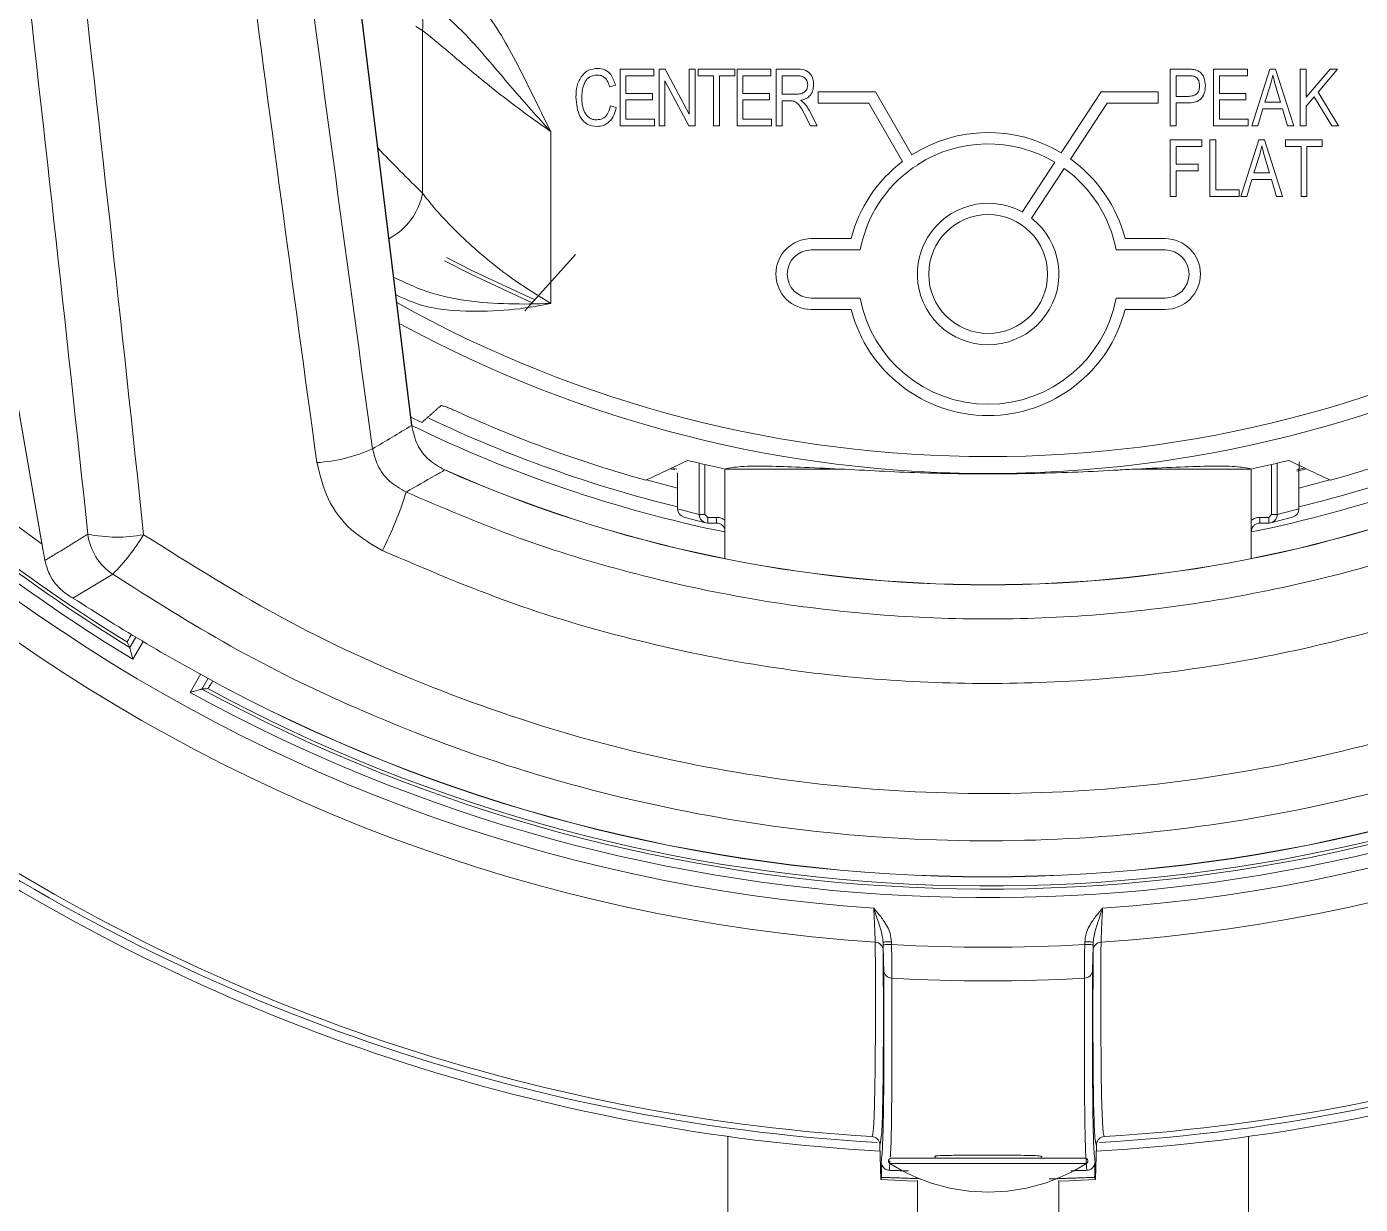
# Model space of a CAD drawing. Extents: x 2 to 136, y 1 to 99.
# Drawn here: x 127.148 to 129.504, y 41.827 to 43.907 of the extents above; entities that cross this region are included whole.
import ezdxf

# ---------------------------------------------------------------- set-up
doc = ezdxf.new("R2010")
doc.units = 0
doc.header["$MEASUREMENT"] = 0
doc.linetypes.add('SLD-Solid', pattern=[0])
doc.layers.add('OBJECT', color=7, linetype='CONTINUOUS')

msp = doc.modelspace()

# ---------------------------------------------------------------- linework, layer by layer
at = {"layer": 'OBJECT', "linetype": 'SLD-Solid', "lineweight": 15}
for p, q in [((127.828, 43.2025), (127.7142, 44.1295)), ((127.8284, 43.2026), (127.7146, 44.1294)), ((126.991, 44.0467), (127.1772, 42.981)), ((126.991, 44.0462), (127.1772, 42.9804)), ((127.8473, 43.6128), (127.8473, 43.9004)), ((128.1962, 43.732), (128.1962, 43.832)), ((128.1962, 43.832), (128.2559, 43.832)), ((128.2559, 43.832), (128.2559, 43.8203)), ((128.2651, 43.732), (128.2651, 43.832)), ((128.2651, 43.832), (128.2762, 43.832)), ((128.2762, 43.832), (128.3184, 43.7523)), ((128.3184, 43.832), (128.3288, 43.832)), ((128.3184, 43.7523), (128.3184, 43.832)), ((128.3288, 43.832), (128.3288, 43.732)), ((128.3341, 43.8203), (128.3341, 43.832)), ((128.3341, 43.832), (128.399, 43.832)), ((128.399, 43.832), (128.399, 43.8203)), ((128.403, 43.732), (128.403, 43.832)), ((128.403, 43.832), (128.4628, 43.832)), ((128.4628, 43.832), (128.4628, 43.8203)), ((128.472, 43.732), (128.472, 43.832)), ((128.472, 43.832), (128.5087, 43.832)), ((129.1682, 43.732), (129.1682, 43.832)), ((129.1682, 43.832), (129.199, 43.832)), ((129.2448, 43.832), (129.3046, 43.832)), ((129.2448, 43.732), (129.2448, 43.832)), ((129.3046, 43.832), (129.3046, 43.8203)), ((129.3124, 43.732), (129.3443, 43.832)), ((129.3443, 43.832), (129.3544, 43.832)), ((129.3544, 43.832), (129.3864, 43.732)), ((129.3981, 43.732), (129.3981, 43.832)), ((129.3981, 43.832), (129.4085, 43.832)), ((129.4085, 43.832), (129.4085, 43.7822)), ((129.4085, 43.7822), (129.4509, 43.832)), ((129.4641, 43.832), (129.4296, 43.7914)), ((129.4509, 43.832), (129.4641, 43.832)), ((128.2559, 43.8203), (128.2066, 43.8203)), ((128.2066, 43.8203), (128.2066, 43.7891)), ((128.2755, 43.8116), (128.2755, 43.732)), ((128.3176, 43.732), (128.2755, 43.8116)), ((128.3614, 43.8203), (128.3341, 43.8203)), ((128.3614, 43.732), (128.3614, 43.8203)), ((128.399, 43.8203), (128.3717, 43.8203)), ((128.3717, 43.8203), (128.3717, 43.732)), ((128.4134, 43.8203), (128.4134, 43.7891)), ((128.4628, 43.8203), (128.4134, 43.8203)), ((128.4824, 43.8203), (128.4824, 43.7878)), ((128.5095, 43.8203), (128.4824, 43.8203)), ((129.1786, 43.8203), (129.1786, 43.7839)), ((129.2001, 43.8203), (129.1786, 43.8203)), ((129.3046, 43.8203), (129.2552, 43.8203)), ((129.2552, 43.8203), (129.2552, 43.7891)), ((128.1882, 43.8034), (128.1779, 43.8008)), ((128.2066, 43.7891), (128.2533, 43.7891)), ((128.2533, 43.7891), (128.2533, 43.7775)), ((128.4134, 43.7891), (128.4602, 43.7891)), ((128.4602, 43.7891), (128.4602, 43.7775)), ((128.4824, 43.7878), (128.5068, 43.7878)), ((128.5465, 43.772), (128.5465, 43.792)), ((128.6473, 43.792), (128.5465, 43.792)), ((128.7117, 43.6804), (128.6473, 43.792)), ((128.9755, 43.6842), (129.0464, 43.792)), ((129.0464, 43.792), (129.1468, 43.792)), ((129.1468, 43.792), (129.1468, 43.772)), ((129.1786, 43.7839), (129.2004, 43.7839)), ((129.2552, 43.7891), (129.302, 43.7891)), ((129.302, 43.7891), (129.302, 43.7775)), ((129.3447, 43.8027), (129.3353, 43.7736)), ((129.3634, 43.7736), (129.3551, 43.801)), ((129.4226, 43.7832), (129.4085, 43.7667)), ((129.4537, 43.732), (129.4226, 43.7832)), ((129.4296, 43.7914), (129.4656, 43.732)), ((128.1791, 43.7671), (128.1895, 43.7645)), ((128.2533, 43.7775), (128.2066, 43.7775)), ((128.2066, 43.7775), (128.2066, 43.7437)), ((128.4134, 43.7775), (128.4134, 43.7437)), ((128.4602, 43.7775), (128.4134, 43.7775)), ((128.4824, 43.7762), (128.4824, 43.732)), ((128.4956, 43.7762), (128.4824, 43.7762)), ((128.5301, 43.7593), (128.5447, 43.732)), ((128.6357, 43.772), (128.5465, 43.772)), ((128.6952, 43.6689), (128.6357, 43.772)), ((128.9922, 43.6732), (129.0571, 43.772)), ((129.0571, 43.772), (129.1468, 43.772)), ((129.1786, 43.7723), (129.1786, 43.732)), ((129.1997, 43.7723), (129.1786, 43.7723)), ((129.2552, 43.7775), (129.2552, 43.7437)), ((129.302, 43.7775), (129.2552, 43.7775)), ((129.3319, 43.7619), (129.3232, 43.732)), ((129.3668, 43.7619), (129.3319, 43.7619)), ((129.3353, 43.7736), (129.3634, 43.7736)), ((129.3756, 43.732), (129.3668, 43.7619)), ((129.4085, 43.7667), (129.4085, 43.732)), ((128.2066, 43.7437), (128.2572, 43.7437)), ((128.2572, 43.7437), (128.2572, 43.732)), ((128.4134, 43.7437), (128.4641, 43.7437)), ((128.4641, 43.7437), (128.4641, 43.732)), ((128.5329, 43.732), (128.5214, 43.7534)), ((129.2552, 43.7437), (129.3059, 43.7437)), ((129.3059, 43.7437), (129.3059, 43.732)), ((128.0739, 43.4182), (128.0739, 43.7217)), ((128.2572, 43.732), (128.1962, 43.732)), ((128.2755, 43.732), (128.2651, 43.732)), ((128.3288, 43.732), (128.3176, 43.732)), ((128.3717, 43.732), (128.3614, 43.732)), ((128.4641, 43.732), (128.403, 43.732)), ((128.4824, 43.732), (128.472, 43.732)), ((128.5447, 43.732), (128.5329, 43.732)), ((129.1786, 43.732), (129.1682, 43.732)), ((129.3059, 43.732), (129.2448, 43.732)), ((129.3232, 43.732), (129.3124, 43.732)), ((129.3864, 43.732), (129.3756, 43.732)), ((129.4085, 43.732), (129.3981, 43.732)), ((129.4656, 43.732), (129.4537, 43.732)), ((129.1682, 43.707), (129.2241, 43.707)), ((129.1682, 43.607), (129.1682, 43.707)), ((129.1786, 43.6953), (129.1786, 43.6641)), ((129.2241, 43.6953), (129.1786, 43.6953)), ((129.2241, 43.707), (129.2241, 43.6953)), ((129.2383, 43.707), (129.2487, 43.707)), ((129.2383, 43.607), (129.2383, 43.707)), ((129.2487, 43.707), (129.2487, 43.6187)), ((129.2929, 43.607), (129.3248, 43.707)), ((129.3248, 43.707), (129.3349, 43.707)), ((129.3349, 43.707), (129.3669, 43.607)), ((129.3721, 43.6953), (129.3721, 43.707)), ((129.3721, 43.707), (129.437, 43.707)), ((129.3994, 43.6953), (129.3721, 43.6953)), ((129.3994, 43.607), (129.3994, 43.6953)), ((129.437, 43.6953), (129.4098, 43.6953)), ((129.4098, 43.6953), (129.4098, 43.607)), ((129.437, 43.707), (129.437, 43.6953)), ((128.722, 43.6625), (128.7217, 43.6631)), ((128.9067, 43.5796), (128.9645, 43.6675)), ((129.1786, 43.6641), (129.2176, 43.6641)), ((129.2176, 43.6641), (129.2176, 43.6525)), ((129.3252, 43.6777), (129.3158, 43.6486)), ((129.3439, 43.6486), (129.3356, 43.676)), ((128.722, 43.6625), (128.7134, 43.6575)), ((128.9234, 43.5686), (128.9812, 43.6565)), ((129.2176, 43.6525), (129.1786, 43.6525)), ((129.1786, 43.6525), (129.1786, 43.607)), ((129.3158, 43.6486), (129.3439, 43.6486)), ((129.2487, 43.6187), (129.2903, 43.6187)), ((129.2903, 43.6187), (129.2903, 43.607)), ((129.3124, 43.6369), (129.3037, 43.607)), ((129.3474, 43.6369), (129.3124, 43.6369)), ((129.3561, 43.607), (129.3474, 43.6369)), ((129.1786, 43.607), (129.1682, 43.607)), ((129.2903, 43.607), (129.2383, 43.607)), ((129.3037, 43.607), (129.2929, 43.607)), ((129.3669, 43.607), (129.3561, 43.607)), ((129.4098, 43.607), (129.3994, 43.607)), ((128.6046, 43.5325), (128.5341, 43.5325)), ((129.1591, 43.5325), (129.0887, 43.5325)), ((128.1178, 43.5044), (128.0281, 43.4048)), ((128.6206, 43.5125), (128.5341, 43.5125)), ((129.1591, 43.5125), (129.0727, 43.5125)), ((128.5341, 43.4275), (128.6206, 43.4275)), ((129.0727, 43.4275), (129.1591, 43.4275)), ((128.5341, 43.4075), (128.6046, 43.4075)), ((129.0887, 43.4075), (129.1591, 43.4075)), ((127.8461, 43.2079), (127.8266, 43.2174)), ((127.828, 43.2025), (127.8284, 43.2026)), ((128.2848, 43.126), (128.2929, 43.1239)), ((128.2879, 43.1275), (128.2964, 43.1253)), ((128.3361, 43.0451), (128.3361, 43.1359)), ((128.3461, 43.1336), (128.3461, 43.0451)), ((128.3816, 42.9672), (128.3816, 43.1256)), ((128.585, 43.1256), (128.3816, 43.1256)), ((129.1082, 43.1256), (129.3116, 43.1256)), ((129.3116, 42.9674), (129.3116, 43.1256)), ((129.3474, 43.0451), (129.3474, 43.1336)), ((129.3574, 43.136), (129.3574, 43.0451)), ((129.3918, 43.1217), (129.4085, 43.126)), ((129.392, 43.1241), (129.4054, 43.1275)), ((128.2979, 43.0917), (128.2427, 43.1062)), ((128.2979, 43.1187), (128.2979, 43.0552)), ((128.298, 43.1187), (128.298, 43.0552)), ((129.3956, 43.1116), (129.3955, 43.1116)), ((129.3955, 43.0552), (129.3955, 43.1116)), ((129.3956, 43.0552), (129.3956, 43.1116)), ((129.4505, 43.1062), (129.3956, 43.0918)), ((128.2979, 43.0552), (128.298, 43.0552)), ((128.298, 43.0552), (128.3361, 43.0451)), ((129.3574, 43.0451), (129.3955, 43.0552)), ((129.3956, 43.0552), (129.3955, 43.0552)), ((128.3091, 43.0407), (128.3473, 43.0306)), ((128.3361, 43.0451), (128.3461, 43.0451)), ((128.3461, 43.0451), (128.3511, 43.0401)), ((128.3511, 43.0401), (128.3669, 43.0401)), ((128.3511, 43.0301), (128.3511, 43.0401)), ((128.3669, 43.0301), (128.3511, 43.0301)), ((128.3669, 43.0301), (128.3669, 43.0401)), ((129.3266, 43.0401), (129.3424, 43.0401)), ((129.3266, 43.0401), (129.3266, 43.0301)), ((129.3424, 43.0301), (129.3266, 43.0301)), ((129.3424, 43.0401), (129.3474, 43.0451)), ((129.3424, 43.0401), (129.3424, 43.0301)), ((129.3462, 43.0306), (129.3844, 43.0407)), ((129.3474, 43.0451), (129.3574, 43.0451)), ((129.3116, 42.9674), (129.3116, 43.0151)), ((129.3116, 43.0151), (129.3116, 43.0151)), ((127.1772, 42.9804), (127.1772, 42.981)), ((127.3302, 42.8102), (127.3408, 42.8287)), ((127.3536, 42.8208), (127.3355, 42.7894)), ((127.4366, 42.731), (127.4554, 42.7635)), ((127.4685, 42.7562), (127.4573, 42.7368)), ((128.6611, 42.2852), (128.6609, 42.29)), ((128.6759, 42.2903), (128.676, 42.2856)), ((129.0172, 42.2856), (129.0173, 42.2903)), ((129.0323, 42.29), (129.0322, 42.2852)), ((128.3866, 41.5952), (128.3866, 41.9465)), ((129.3066, 41.9465), (129.3066, 41.5952)), ((128.657, 41.8703), (128.6553, 41.9317)), ((129.0363, 41.8703), (129.0379, 41.9317)), ((128.6728, 41.899), (129.0205, 41.899)), ((128.6755, 41.9082), (129.0178, 41.9082)), ((128.7529, 41.9113), (128.7529, 41.9082)), ((128.9404, 41.9082), (128.9404, 41.9113)), ((128.7216, 41.8689), (128.7216, 41.805)), ((128.9716, 41.805), (128.9716, 41.8689))]:
    msp.add_line(p, q, dxfattribs=at)
at = {"layer": 'OBJECT', "linetype": 'SLD-Solid', "lineweight": 15, "flags": 128}
for points in [[(128.0458, 43.4245), (127.9367, 43.4752), (127.8897, 43.4995)], [(128.0409, 43.419), (127.9336, 43.469), (127.8862, 43.4935)], [(128.6609, 42.29), (128.6612, 42.29), (128.6621, 42.29), (128.6635, 42.29), (128.6653, 42.2901), (128.6676, 42.2901), (128.6702, 42.2902), (128.673, 42.2903), (128.6759, 42.2903)], [(128.6611, 42.2852), (128.6613, 42.2853), (128.6622, 42.2853), (128.6636, 42.2853), (128.6655, 42.2854), (128.6677, 42.2854), (128.6703, 42.2855), (128.6731, 42.2856), (128.676, 42.2856)], [(129.0172, 42.2856), (129.0201, 42.2856), (129.0229, 42.2855), (129.0255, 42.2854), (129.0278, 42.2854), (129.0296, 42.2853), (129.031, 42.2853), (129.0319, 42.2853), (129.0322, 42.2852)], [(129.0323, 42.29), (129.032, 42.29), (129.0312, 42.29), (129.0298, 42.29), (129.0279, 42.2901), (129.0256, 42.2901), (129.023, 42.2902), (129.0202, 42.2903), (129.0173, 42.2903)], [(128.657, 41.8703), (128.7043, 41.868), (128.7216, 41.8673)], [(128.9716, 41.8673), (128.9889, 41.868), (129.0363, 41.8703)]]:
    msp.add_lwpolyline(points, dxfattribs=at)
at = {"layer": 'OBJECT', "linetype": 'SLD-Solid', "lineweight": 15}
msp.add_circle((128.8466, 43.47), 0.105, dxfattribs=at)
for centre, radius, start, end in [((128.8466, 45.29), 6.655, 198.09222, 54.2519), ((128.8466, 45.29), 6.555, 126.37982, 288.09222), ((128.8466, 45.29), 6.5028, 126.71932, 288.09222), ((128.8466, 45.29), 6.4944, 126.7749, 288.09222), ((128.8466, 45.29), 6.3069, 128.05888, 288.09222), ((128.8466, 45.29), 3.0068, 199.7991, 266.1975), ((128.8466, 45.29), 2.9472, 200.4368, 266.0663), ((128.8466, 45.29), 3.0068, 273.8025, 340.2009), ((128.8466, 45.29), 2.9472, 273.9337, 339.5632), ((127.7572, 43.9115), 0.0908, 352.9656, 47.8327), ((128.8466, 43.47), 0.25, 58.9684, 122.6711), ((128.8466, 43.47), 0.23, 59.1678, 122.9036), ((128.8466, 43.47), 0.25, 127.2733, 165.5225), ((128.8466, 43.47), 0.25, 14.4775, 54.3835), ((128.8466, 45.29), 2.9217, 214.2537, 238.8549), ((128.8466, 45.29), 2.9067, 214.2537, 238.5533), ((128.8466, 45.29), 2.901, 214.6589, 238.3816), ((128.8466, 45.29), 2.841, 215.3738, 233.958), ((128.8466, 43.47), 0.23, 125.4014, 169.3515), ((128.8466, 43.47), 0.23, 10.6485, 54.184), ((127.734, 43.6345), 0.1154, 297.8585, 349.1821), ((128.8466, 43.47), 0.125, 61.2645, 52.0874), ((128.5341, 43.47), 0.0625, 90, 270), ((129.1591, 43.47), 0.0625, 270, 90), ((128.5341, 43.47), 0.0425, 90, 270), ((129.1591, 43.47), 0.0425, 270, 90), ((128.8466, 43.47), 0.23, 190.6485, 349.3515), ((128.8466, 45.29), 2.1425, 240.8117, 299.1554), ((128.8466, 43.47), 0.25, 194.4775, 345.5225), ((128.8466, 45.29), 2.1724, 241.3863, 298.5815), ((128.8466, 45.29), 2.2979, 244.5353, 256.1854), ((128.8466, 45.29), 2.2663, 245.5443, 254.5252), ((128.8466, 45.29), 2.2979, 283.8214, 295.5051), ((128.8466, 45.29), 2.2663, 285.4748, 294.4557), ((128.8466, 45.29), 2.3227, 243.9904, 258.4514), ((128.8466, 45.29), 2.3227, 281.5486, 295.9658), ((127.6438, 43.415), 0.2786, 273.464, 294.4561), ((128.8461, 45.2905), 2.3696, 246.1107, 293.8893), ((128.8461, 45.2905), 2.3693, 246.1107, 293.8893), ((128.8466, 45.29), 2.2138, 256.1215, 257.8747), ((128.8466, 45.29), 2.2138, 282.1253, 283.8785), ((129.5952, 43.1169), 0.1997, 173.8089, 181.5357), ((127.1964, 43.2772), 0.6509, 332.9788, 342.8133), ((128.3129, 43.0552), 0.015, 180, 255.2757), ((128.3129, 43.0551), 0.015, 179.8673, 255.2444), ((129.3806, 43.0552), 0.015, 284.7243, 0), ((129.3806, 43.0551), 0.015, 284.7726, 0.1155), ((127.3078, 43.2597), 0.2545, 258.2406, 280.5605), ((127.3559, 43.0235), 0.1008, 187.4098, 236.2554), ((127.021, 43.2139), 0.3911, 315.4922, 328.4972), ((128.8466, 45.29), 2.9217, 241.1451, 294.6952), ((128.8466, 45.29), 2.9067, 241.4467, 294.6952), ((128.8466, 45.29), 2.901, 241.6184, 294.5249), ((128.8461, 45.2905), 2.8855, 242.0886, 297.9114), ((128.8461, 45.2905), 2.8851, 242.0886, 297.9114), ((128.8466, 45.29), 3.36, 234.3364, 266.6557), ((128.8466, 45.29), 3.35, 234.4956, 266.4858), ((128.8466, 45.29), 3.36, 273.3521, 305.6636), ((128.8466, 45.29), 3.35, 273.5142, 305.5044), ((128.8466, 45.29), 3.375, 236.7599, 266.7562), ((128.8466, 45.29), 3.375, 273.2438, 303.2401), ((128.6463, 42.2749), 0.0149, 1.6899, 86.4349), ((128.8466, 45.29), 3.0092, 266.7506, 273.2494), ((129.0469, 42.2749), 0.0149, 93.5651, 178.3101), ((128.6771, 42.2409), 0.0149, 181.6957, 267.0447), ((128.8466, 45.29), 3.0688, 266.8184, 273.1816), ((129.0162, 42.2409), 0.0149, 272.9553, 358.3043), ((128.6755, 41.9032), 0.005, 90, 237.4319), ((128.8466, 42.1712), 0.323, 237.4319, 302.5681), ((129.0178, 41.9032), 0.005, 302.5681, 90)]:
    msp.add_arc(centre, radius, start, end, dxfattribs=at)
for centre, major_axis, ratio, start_param, end_param in [((124.8587, 45.2784), (-2.1536, 17.275), 0.121842, 4.565556, 4.630005), ((124.9572, 45.2905), (-2.1532, 17.375), 0.121162, 4.565731, 4.630179), ((129.617, 45.3026), (-2.1536, 17.275), 0.121842, 1.624136, 1.679863), ((129.5185, 45.2905), (-2.1532, 17.375), 0.121162, 1.626169, 1.680037), ((128.6336, 45.29), (1.6185, 0), 0.982242, 4.196653, 4.205118), ((129.5844, 45.29), (2.4576, 0), 0.964711, 3.880809, 3.927407), ((123.0526, 44.5791), (6.3338, 0.7777), 0.437652, 5.494762, 5.511116), ((126.1901, 45.29), (3.7283, 0), 0.701634, 5.295177, 5.319034), ((131.5032, 45.29), (3.7283, 0), 0.701634, 4.105744, 4.129601), ((128.3511, 43.0451), (0.0038, 0.0145), 0.999219, 1.827206, 3.399159), ((129.3424, 43.0451), (-0.0038, 0.0145), 0.999219, 2.884026, 4.455979), ((127.1432, 42.7836), (-0.0636, 0.5099), 0.121842, 5.067389, 5.094438), ((131.9172, 43.5172), (4.6065, -2.6595), 0.745432, 3.961915, 3.96411), ((125.776, 47.0628), (4.6065, -2.6595), 0.745432, 5.460668, 5.462863)]:
    msp.add_ellipse(centre, major_axis=major_axis, ratio=ratio, start_param=start_param, end_param=end_param, dxfattribs=at)
for points, knots in [([(127.8851, 44.0089), (127.9124, 43.9829), (127.9678, 43.9299), (128.0224, 43.827), (128.0563, 43.757), (128.0738, 43.7218), (128.0739, 43.7217)], [0, 0, 0, 0, 0.32452, 0.659805, 0.998101, 1, 1, 1, 1]), ([(128.0739, 43.7217), (128.0737, 43.7218), (128.0727, 43.7229), (128.0682, 43.7278), (128.0411, 43.7578), (127.9902, 43.8156), (127.925, 43.8952), (127.8732, 43.9403), (127.8492, 43.9611)], [0, 0, 0, 0, 0.002191, 0.013463, 0.059638, 0.364667, 0.706177, 1, 1, 1, 1]), ([(128.0739, 43.7217), (128.0619, 43.7301), (128.0203, 43.7592), (127.9573, 43.8081), (127.8908, 43.8647), (127.8617, 43.8886), (127.8473, 43.9004)], [0, 0, 0, 0, 0.130798, 0.454343, 0.731133, 1, 1, 1, 1]), ([(128.1181, 43.7827), (128.1185, 43.7893), (128.1192, 43.8026), (128.1271, 43.8198), (128.1406, 43.8314), (128.1511, 43.8327), (128.1563, 43.8333)], [0, 0, 0, 0, 0.281017, 0.56086, 0.780459, 1, 1, 1, 1]), ([(128.1563, 43.8333), (128.1608, 43.8328), (128.1697, 43.8318), (128.1826, 43.8212), (128.1861, 43.8101), (128.1882, 43.8034)], [0, 0, 0, 0, 0.280085, 0.560201, 1, 1, 1, 1]), ([(128.5087, 43.832), (128.5131, 43.832), (128.5218, 43.8319), (128.5325, 43.8249), (128.5375, 43.8147), (128.538, 43.8078), (128.5382, 43.8044)], [0, 0, 0, 0, 0.281471, 0.558225, 0.778907, 1, 1, 1, 1]), ([(129.199, 43.832), (129.2021, 43.832), (129.2075, 43.832), (129.2127, 43.8307), (129.215, 43.8301)], [0, 0, 0, 0, 0.560432, 1, 1, 1, 1]), ([(129.215, 43.8301), (129.2178, 43.8286), (129.2233, 43.8257), (129.2294, 43.8159), (129.2301, 43.8079), (129.2305, 43.803)], [0, 0, 0, 0, 0.279591, 0.560027, 1, 1, 1, 1]), ([(128.1559, 43.8216), (128.1514, 43.8211), (128.1446, 43.8202), (128.1376, 43.8143), (128.13, 43.8032), (128.1292, 43.7918), (128.1285, 43.7827)], [0, 0, 0, 0, 0.249486, 0.375152, 0.500977, 1, 1, 1, 1]), ([(128.1779, 43.8008), (128.1769, 43.8038), (128.1751, 43.8096), (128.1701, 43.8168), (128.1632, 43.821), (128.1583, 43.8214), (128.1559, 43.8216)], [0, 0, 0, 0, 0.280767, 0.560444, 0.780016, 1, 1, 1, 1]), ([(128.5068, 43.7878), (128.5096, 43.7879), (128.5153, 43.788), (128.5229, 43.7913), (128.5272, 43.7976), (128.5276, 43.8021), (128.5279, 43.8044)], [0, 0, 0, 0, 0.28147, 0.559884, 0.779717, 1, 1, 1, 1]), ([(128.5279, 43.8044), (128.5276, 43.807), (128.5271, 43.8122), (128.5219, 43.8178), (128.5155, 43.82), (128.5115, 43.8202), (128.5095, 43.8203)], [0, 0, 0, 0, 0.279821, 0.55824, 0.77876, 1, 1, 1, 1]), ([(128.5382, 43.8044), (128.538, 43.8007), (128.5374, 43.7932), (128.5316, 43.7841), (128.5235, 43.7787), (128.5177, 43.7775), (128.5149, 43.7768)], [0, 0, 0, 0, 0.280187, 0.55914, 0.779314, 1, 1, 1, 1]), ([(129.2202, 43.8025), (129.2199, 43.8054), (129.2194, 43.8111), (129.2145, 43.8185), (129.207, 43.8202), (129.2024, 43.8203), (129.2001, 43.8203)], [0, 0, 0, 0, 0.280488, 0.559116, 0.778502, 1, 1, 1, 1]), ([(129.3494, 43.8216), (129.3487, 43.818), (129.3474, 43.8116), (129.3456, 43.8054), (129.3447, 43.8027)], [0, 0, 0, 0, 0.559984, 1, 1, 1, 1]), ([(129.3551, 43.801), (129.3539, 43.8048), (129.3519, 43.8117), (129.3501, 43.8186), (129.3494, 43.8216)], [0, 0, 0, 0, 0.560028, 1, 1, 1, 1]), ([(128.1554, 43.7307), (128.1493, 43.7314), (128.1402, 43.7325), (128.1309, 43.7404), (128.1207, 43.7552), (128.1192, 43.7705), (128.1181, 43.7827)], [0, 0, 0, 0, 0.249373, 0.375041, 0.500925, 1, 1, 1, 1]), ([(128.1285, 43.7827), (128.1289, 43.7734), (128.1296, 43.7596), (128.14, 43.7468), (128.1483, 43.7429), (128.1528, 43.7425), (128.1551, 43.7424)], [0, 0, 0, 0, 0.499506, 0.74886, 0.874364, 1, 1, 1, 1]), ([(129.2305, 43.803), (129.2302, 43.7984), (129.2295, 43.7891), (129.2221, 43.7774), (129.2107, 43.7727), (129.2034, 43.7724), (129.1997, 43.7723)], [0, 0, 0, 0, 0.280507, 0.559033, 0.778918, 1, 1, 1, 1]), ([(129.2004, 43.7839), (129.2033, 43.7841), (129.2091, 43.7843), (129.2165, 43.7886), (129.2198, 43.7956), (129.22, 43.8002), (129.2202, 43.8025)], [0, 0, 0, 0, 0.281152, 0.559073, 0.778941, 1, 1, 1, 1]), ([(128.1551, 43.7424), (128.1586, 43.7428), (128.1657, 43.7438), (128.1756, 43.7527), (128.1778, 43.7616), (128.1791, 43.7671)], [0, 0, 0, 0, 0.279795, 0.559779, 1, 1, 1, 1]), ([(128.1895, 43.7645), (128.1883, 43.7597), (128.1859, 43.7502), (128.178, 43.7387), (128.167, 43.7317), (128.1593, 43.731), (128.1554, 43.7307)], [0, 0, 0, 0, 0.280746, 0.560277, 0.780035, 1, 1, 1, 1]), ([(128.5214, 43.7534), (128.5183, 43.7596), (128.5141, 43.7683), (128.5039, 43.776), (128.4984, 43.7761), (128.4956, 43.7762)], [0, 0, 0, 0, 0.560976, 0.779741, 1, 1, 1, 1]), ([(128.5149, 43.7768), (128.5162, 43.7761), (128.5186, 43.7748), (128.5205, 43.7729), (128.5214, 43.7721)], [0, 0, 0, 0, 0.560155, 1, 1, 1, 1]), ([(128.5214, 43.7721), (128.5232, 43.7699), (128.5265, 43.7658), (128.529, 43.7613), (128.5301, 43.7593)], [0, 0, 0, 0, 0.559966, 1, 1, 1, 1]), ([(129.3299, 43.6966), (129.3292, 43.693), (129.328, 43.6866), (129.3261, 43.6804), (129.3252, 43.6777)], [0, 0, 0, 0, 0.560013, 1, 1, 1, 1]), ([(129.3356, 43.676), (129.3344, 43.6798), (129.3324, 43.6867), (129.3307, 43.6936), (129.3299, 43.6966)], [0, 0, 0, 0, 0.560002, 1, 1, 1, 1]), ([(127.8473, 43.6128), (127.8537, 43.6046), (127.8756, 43.5764), (127.9291, 43.522), (128.0016, 43.4627), (128.0528, 43.4312), (128.0739, 43.4182)], [0, 0, 0, 0, 0.139375, 0.476222, 0.783717, 1, 1, 1, 1]), ([(127.7962, 43.4645), (127.8149, 43.4556), (127.8782, 43.4254), (127.9748, 43.4166), (128.0489, 43.4169), (128.0736, 43.4182), (128.0739, 43.4182)], [0, 0, 0, 0, 0.218189, 0.74015, 0.997547, 1, 1, 1, 1]), ([(128.0739, 43.4182), (128.0737, 43.4182), (128.0495, 43.4131), (127.9996, 43.4049), (127.9239, 43.4033), (127.8547, 43.4089), (127.8156, 43.4261), (127.8001, 43.433)], [0, 0, 0, 0, 0.00238, 0.265375, 0.542176, 0.818509, 1, 1, 1, 1]), ([(127.9084, 43.2271), (127.9067, 43.2278), (127.9019, 43.23), (127.8943, 43.2332), (127.8868, 43.236), (127.8815, 43.2377), (127.8804, 43.2376), (127.8798, 43.2375)], [0, 0, 0, 0, 0.119378, 0.340231, 0.560695, 0.780325, 1, 1, 1, 1]), ([(127.8865, 43.1239), (127.8767, 43.1294), (127.8573, 43.1403), (127.8358, 43.1684), (127.8307, 43.1909), (127.828, 43.2025)], [0, 0, 0, 0, 0.326673, 0.652869, 1, 1, 1, 1]), ([(127.8182, 43.0849), (127.808, 43.0907), (127.7875, 43.1023), (127.7668, 43.1301), (127.7616, 43.1514), (127.7591, 43.1614)], [0, 0, 0, 0, 0.348121, 0.696418, 1, 1, 1, 1]), ([(127.6606, 43.1369), (127.6659, 43.1148), (127.6766, 43.0708), (127.7185, 43.0153), (127.7572, 42.9926), (127.7762, 42.9815)], [0, 0, 0, 0, 0.336949, 0.673845, 1, 1, 1, 1]), ([(127.8865, 43.1239), (127.8809, 43.1206), (127.8581, 43.1075), (127.8354, 43.0946), (127.8182, 43.0849)], [0, 0, 0, 0, 0.247159, 1, 1, 1, 1]), ([(128.3816, 43.1256), (128.3899, 43.1273), (128.4068, 43.1308), (128.4535, 43.131), (128.5121, 43.129), (128.5604, 43.1268), (128.585, 43.1256)], [0, 0, 0, 0, 0.269197, 0.546082, 0.769544, 1, 1, 1, 1]), ([(128.585, 43.1256), (128.6309, 43.1231), (128.7125, 43.1185), (128.8341, 43.1165), (128.9539, 43.1178), (129.0433, 43.1217), (129.0976, 43.125), (129.1082, 43.1256)], [0, 0, 0, 0, 0.280941, 0.499817, 0.649677, 0.931441, 1, 1, 1, 1]), ([(129.3116, 43.1256), (129.3033, 43.1273), (129.2864, 43.1308), (129.2397, 43.131), (129.1812, 43.129), (129.1328, 43.1268), (129.1082, 43.1256)], [0, 0, 0, 0, 0.269197, 0.546082, 0.769544, 1, 1, 1, 1]), ([(129.3955, 43.1116), (129.3956, 43.1138), (129.3956, 43.1195), (129.3957, 43.1269), (129.396, 43.1308), (129.3961, 43.1321)], [0, 0, 0, 0, 0.29299, 0.760198, 1, 1, 1, 1]), ([(127.8182, 43.0849), (127.8805, 43.0582), (128.0049, 43.0047), (128.2012, 42.9437), (128.4035, 42.8977), (128.6091, 42.8693), (128.8144, 42.8582), (129.02, 42.864), (129.2263, 42.8872), (129.4397, 42.93), (129.6576, 42.9929), (129.8017, 43.0541), (129.874, 43.0849)], [0, 0, 0, 0, 0.095908, 0.191815, 0.290502, 0.38919, 0.485101, 0.581012, 0.679721, 0.77843, 0.888705, 1, 1, 1, 1]), ([(128.3669, 43.0401), (128.3697, 43.0399), (128.3751, 43.0395), (128.3795, 43.0365), (128.3816, 43.0351)], [0, 0, 0, 0, 0.531289, 1, 1, 1, 1]), ([(128.3816, 43.0173), (128.3816, 43.0177), (128.3814, 43.0197), (128.3798, 43.0232), (128.3764, 43.027), (128.3719, 43.0296), (128.3686, 43.03), (128.3669, 43.0301)], [0, 0, 0, 0, 0.050943, 0.28814, 0.525347, 0.762655, 1, 1, 1, 1]), ([(129.3116, 43.035), (129.3138, 43.0364), (129.3183, 43.0394), (129.3238, 43.0399), (129.3266, 43.0401)], [0, 0, 0, 0, 0.478772, 1, 1, 1, 1]), ([(129.3266, 43.0301), (129.325, 43.03), (129.3216, 43.0296), (129.3171, 43.027), (129.3137, 43.0232), (129.3119, 43.019), (129.3117, 43.0162), (129.3116, 43.0151)], [0, 0, 0, 0, 0.214776, 0.429517, 0.644169, 0.85881, 1, 1, 1, 1]), ([(127.3545, 43.0095), (127.4385, 42.9567), (127.6068, 42.851), (127.8796, 42.7289), (128.1633, 42.6354), (128.4565, 42.5756), (128.7545, 42.5484), (129.0527, 42.5545), (129.3468, 42.5945), (129.6336, 42.666), (129.895, 42.7632), (130.1308, 42.8778), (130.2688, 42.9656), (130.3378, 43.0095)], [0, 0, 0, 0, 0.094108, 0.188508, 0.282606, 0.376776, 0.471253, 0.56542, 0.658464, 0.751805, 0.844857, 0.922428, 1, 1, 1, 1]), ([(129.916, 42.9815), (129.8516, 42.9537), (129.7228, 42.898), (129.5197, 42.8342), (129.3103, 42.7861), (129.0974, 42.7561), (128.8848, 42.7442), (128.6719, 42.7497), (128.4581, 42.7732), (128.2352, 42.8175), (128.0056, 42.8835), (127.8529, 42.9487), (127.7762, 42.9815)], [0, 0, 0, 0, 0.095398, 0.190796, 0.288955, 0.387113, 0.482516, 0.577919, 0.676107, 0.774295, 0.886604, 1, 1, 1, 1]), ([(127.1801, 42.9638), (127.1825, 42.9553), (127.1885, 42.9337), (127.2063, 42.9133), (127.222, 42.9019), (127.2284, 42.8982), (127.2294, 42.8977), (127.2295, 42.8976)], [0, 0, 0, 0, 0.291274, 0.731775, 0.961024, 0.995991, 1, 1, 1, 1]), ([(127.2999, 42.9397), (127.2922, 42.9351), (127.2687, 42.921), (127.2453, 42.907), (127.2295, 42.8976)], [0, 0, 0, 0, 0.328344, 1, 1, 1, 1]), ([(130.3923, 42.9397), (130.3045, 42.885), (130.1286, 42.7753), (129.8437, 42.649), (129.5475, 42.5527), (129.2416, 42.4915), (128.9308, 42.4644), (128.62, 42.472), (128.3133, 42.5149), (128.0143, 42.5907), (127.7454, 42.6919), (127.5065, 42.8087), (127.3688, 42.8961), (127.2999, 42.9397)], [0, 0, 0, 0, 0.094729, 0.189754, 0.284474, 0.379253, 0.474339, 0.569114, 0.662863, 0.756911, 0.850666, 0.925332, 1, 1, 1, 1]), ([(127.2295, 42.8976), (127.2726, 42.8703), (127.3592, 42.8153), (127.45, 42.7659), (127.4956, 42.741)], [0, 0, 0, 0, 0.497922, 1, 1, 1, 1]), ([(127.3327, 42.8337), (127.3313, 42.831), (127.3277, 42.8244), (127.3258, 42.8204), (127.3258, 42.8198), (127.3257, 42.8196)], [0, 0, 0, 0, 0.325661, 0.80176, 1, 1, 1, 1]), ([(127.3302, 42.8102), (127.3302, 42.81), (127.3303, 42.8096), (127.331, 42.807), (127.3321, 42.8024), (127.3337, 42.7962), (127.3349, 42.7915), (127.3355, 42.7895), (127.3355, 42.7894)], [0, 0, 0, 0, 0.142146, 0.283511, 0.488778, 0.776438, 0.994574, 1, 1, 1, 1]), ([(127.4676, 42.7377), (127.468, 42.7381), (127.4689, 42.739), (127.4723, 42.7441), (127.4759, 42.7499), (127.4768, 42.7515)], [0, 0, 0, 0, 0.368044, 0.83022, 1, 1, 1, 1]), ([(127.4366, 42.731), (127.4367, 42.731), (127.4387, 42.7316), (127.4434, 42.7329), (127.4496, 42.7346), (127.4541, 42.7359), (127.4567, 42.7366), (127.4571, 42.7368), (127.4573, 42.7368)], [0, 0, 0, 0, 0.005422, 0.223556, 0.511223, 0.716486, 0.857854, 1, 1, 1, 1]), ([(128.6472, 42.2898), (128.6472, 42.2906), (128.6471, 42.2925), (128.6467, 42.3014), (128.646, 42.3167), (128.6452, 42.3338), (128.6447, 42.3452), (128.6444, 42.3497)], [0, 0, 0, 0, 0.144393, 0.376048, 0.608824, 0.842302, 1, 1, 1, 1]), ([(128.6609, 42.29), (128.6606, 42.2936), (128.6594, 42.3049), (128.6536, 42.322), (128.6484, 42.3378), (128.6455, 42.3466), (128.6447, 42.349), (128.6445, 42.3496), (128.6444, 42.3497)], [0, 0, 0, 0, 0.18305, 0.56069, 0.883612, 0.968515, 0.995123, 1, 1, 1, 1]), ([(128.6444, 42.3497), (128.6445, 42.3497), (128.646, 42.3479), (128.6518, 42.3411), (128.6628, 42.3274), (128.6736, 42.3092), (128.6753, 42.2954), (128.6759, 42.2903)], [0, 0, 0, 0, 0.003922, 0.101527, 0.392708, 0.778452, 1, 1, 1, 1]), ([(129.0173, 42.2903), (129.0179, 42.2954), (129.0196, 42.3092), (129.0304, 42.3274), (129.0414, 42.3411), (129.0472, 42.3479), (129.0487, 42.3497), (129.0488, 42.3497)], [0, 0, 0, 0, 0.221548, 0.607292, 0.898473, 0.996078, 1, 1, 1, 1]), ([(129.0323, 42.29), (129.0327, 42.2936), (129.0338, 42.3049), (129.0396, 42.322), (129.0448, 42.3378), (129.0478, 42.3466), (129.0486, 42.349), (129.0488, 42.3496), (129.0488, 42.3497)], [0, 0, 0, 0, 0.18305, 0.56069, 0.883612, 0.968515, 0.995123, 1, 1, 1, 1]), ([(129.0488, 42.3497), (129.0487, 42.3476), (129.0482, 42.3386), (129.0475, 42.3232), (129.0467, 42.3065), (129.0462, 42.2942), (129.0461, 42.2913), (129.046, 42.2898)], [0, 0, 0, 0, 0.075057, 0.307535, 0.538875, 0.769492, 1, 1, 1, 1]), ([(128.6413, 41.9463), (128.6417, 41.9467), (128.6429, 41.9481), (128.6446, 41.966), (128.6462, 42.0098), (128.6472, 42.0785), (128.6476, 42.1692), (128.6473, 42.2496), (128.6472, 42.2898)], [0, 0, 0, 0, 0.080895, 0.258852, 0.443965, 0.629078, 0.814539, 1, 1, 1, 1]), ([(128.6612, 42.2754), (128.6614, 42.2222), (128.6617, 42.1159), (128.6607, 42.0116), (128.6588, 41.9455), (128.6567, 41.9375), (128.6557, 41.9337)], [0, 0, 0, 0, 0.255648, 0.511296, 0.76782, 1, 1, 1, 1]), ([(128.6609, 42.29), (128.661, 42.2857), (128.6612, 42.2785), (128.6612, 42.2763), (128.6612, 42.2754)], [0, 0, 0, 0, 0.601615, 1, 1, 1, 1]), ([(128.6621, 42.2404), (128.6621, 42.2415), (128.6621, 42.2437), (128.6619, 42.2529), (128.6616, 42.2654), (128.6613, 42.277), (128.6611, 42.2836), (128.6611, 42.2852)], [0, 0, 0, 0, 0.231022, 0.462025, 0.69344, 0.925618, 1, 1, 1, 1]), ([(128.676, 42.2856), (128.6761, 42.2835), (128.6761, 42.2746), (128.6762, 42.2593), (128.6763, 42.2426), (128.6763, 42.2303), (128.6763, 42.2274), (128.6763, 42.2259)], [0, 0, 0, 0, 0.074329, 0.306368, 0.537747, 0.768822, 1, 1, 1, 1]), ([(129.0169, 42.2259), (129.0169, 42.2262), (129.0169, 42.2275), (129.0169, 42.2336), (129.017, 42.2473), (129.0171, 42.2653), (129.0171, 42.2789), (129.0172, 42.2856)], [0, 0, 0, 0, 0.070188, 0.302027, 0.534525, 0.767309, 1, 1, 1, 1]), ([(129.0322, 42.2852), (129.032, 42.2802), (129.0318, 42.27), (129.0314, 42.2564), (129.0312, 42.2462), (129.0311, 42.2416), (129.0311, 42.2406), (129.0311, 42.2404)], [0, 0, 0, 0, 0.23285, 0.465707, 0.698166, 0.929863, 1, 1, 1, 1]), ([(129.0376, 41.9323), (129.0373, 41.9326), (129.0359, 41.9344), (129.034, 41.9589), (129.0323, 42.026), (129.0316, 42.1277), (129.0319, 42.2261), (129.032, 42.2754)], [0, 0, 0, 0, 0.062257, 0.296354, 0.530451, 0.765226, 1, 1, 1, 1]), ([(129.032, 42.2754), (129.032, 42.2771), (129.0321, 42.2798), (129.0322, 42.2872), (129.0323, 42.29)], [0, 0, 0, 0, 0.635829, 1, 1, 1, 1]), ([(129.046, 42.2898), (129.046, 42.2887), (129.046, 42.2829), (129.0459, 42.2588), (129.0457, 42.2022), (129.0458, 42.1265), (129.0464, 42.0418), (129.0479, 41.9757), (129.05, 41.9485), (129.0516, 41.9467), (129.052, 41.9463)], [0, 0, 0, 0, 0.005085, 0.025423, 0.106777, 0.269519, 0.432262, 0.675683, 0.919105, 1, 1, 1, 1]), ([(128.6578, 41.9012), (128.6587, 41.91), (128.6604, 41.9275), (128.6619, 41.9977), (128.6626, 42.0971), (128.6623, 42.1927), (128.6621, 42.2404)], [0, 0, 0, 0, 0.249662, 0.499323, 0.749662, 1, 1, 1, 1]), ([(128.6763, 42.2259), (128.6763, 42.2248), (128.6763, 42.219), (128.6764, 42.1949), (128.6766, 42.1384), (128.6766, 42.0624), (128.676, 41.9815), (128.6751, 41.928), (128.674, 41.9142), (128.6737, 41.9108)], [0, 0, 0, 0, 0.006939, 0.034696, 0.145725, 0.36783, 0.589935, 0.901381, 1, 1, 1, 1]), ([(129.0194, 41.9095), (129.0191, 41.9163), (129.0181, 41.9333), (129.0171, 41.9887), (129.0164, 42.0793), (129.0168, 42.1771), (129.0169, 42.2259)], [0, 0, 0, 0, 0.151668, 0.37465, 0.687325, 1, 1, 1, 1]), ([(129.0311, 42.2404), (129.031, 42.1928), (129.0307, 42.0975), (129.0314, 41.998), (129.0328, 41.9276), (129.0346, 41.91), (129.0355, 41.9012)], [0, 0, 0, 0, 0.249662, 0.499323, 0.749662, 1, 1, 1, 1]), ([(128.6553, 41.9317), (128.6551, 41.9334), (128.6547, 41.9368), (128.652, 41.9412), (128.6481, 41.9445), (128.6443, 41.946), (128.6419, 41.9462), (128.6413, 41.9463)], [0, 0, 0, 0, 0.227373, 0.454724, 0.682096, 0.909461, 1, 1, 1, 1]), ([(129.052, 41.9463), (129.0503, 41.946), (129.0469, 41.9455), (129.0426, 41.9426), (129.0395, 41.9386), (129.0381, 41.9347), (129.0379, 41.9324), (129.0379, 41.9317)], [0, 0, 0, 0, 0.227364, 0.45473, 0.68211, 0.909458, 1, 1, 1, 1]), ([(128.672, 41.8867), (128.6699, 41.8871), (128.6662, 41.8877), (128.6618, 41.891), (128.659, 41.8951), (128.6579, 41.8987), (128.6578, 41.9008), (128.6578, 41.9012)], [0, 0, 0, 0, 0.308561, 0.55171, 0.748641, 0.946734, 1, 1, 1, 1]), ([(128.7523, 41.9113), (128.7523, 41.9116), (128.7525, 41.9122), (128.7631, 41.9128), (128.7746, 41.913), (128.779, 41.9131)], [0, 0, 0, 0, 0.299665, 0.729897, 1, 1, 1, 1]), ([(128.779, 41.9131), (128.7873, 41.9132), (128.8039, 41.9134), (128.8358, 41.9135), (128.8683, 41.9135), (128.8985, 41.9133), (128.9227, 41.913), (128.939, 41.9124), (128.9411, 41.9117), (128.9421, 41.9113)], [0, 0, 0, 0, 0.143043, 0.286086, 0.429136, 0.572188, 0.715235, 0.858271, 1, 1, 1, 1]), ([(129.0212, 41.8867), (129.0212, 41.8869), (129.0211, 41.8875), (129.0206, 41.8907), (129.02, 41.8953), (129.0197, 41.9042), (129.0195, 41.9073)], [0, 0, 0, 0, 0.03434, 0.1717, 0.721144, 1, 1, 1, 1]), ([(129.0355, 41.9012), (129.0353, 41.8998), (129.035, 41.8969), (129.033, 41.8931), (129.0302, 41.8899), (129.0261, 41.8874), (129.0229, 41.887), (129.0212, 41.8867)], [0, 0, 0, 0, 0.1721, 0.343711, 0.527176, 0.746257, 1, 1, 1, 1])]:
    msp.add_open_spline(points, degree=3, knots=knots, dxfattribs=at)
for points in [[(127.8461, 43.2079), (127.8798, 43.2375)], [(128.298, 43.1187), (128.298, 43.1187)], [(127.1801, 42.9638), (127.2559, 43.0105)], [(127.1794, 42.9682), (127.1801, 42.9638)], [(127.3302, 42.8102), (127.3302, 42.8102)], [(127.4573, 42.7368), (127.4573, 42.7368)], [(128.6557, 41.9337), (128.6553, 41.9317)], [(129.0379, 41.9317), (129.0376, 41.9323)], [(128.6585, 41.8743), (128.6578, 41.9012)], [(128.6732, 41.9037), (128.672, 41.8867)], [(129.0355, 41.9012), (129.0347, 41.8743)], [(128.657, 41.8703), (128.6585, 41.8743)], [(128.7273, 41.8718), (128.6585, 41.8743)], [(128.7058, 41.8855), (128.672, 41.8867)], [(129.0347, 41.8743), (128.9543, 41.8714)], [(129.0212, 41.8867), (128.9926, 41.8858)], [(129.0347, 41.8743), (129.0363, 41.8703)]]:
    msp.add_open_spline(points, degree=1, dxfattribs=at)

doc.saveas('drawing.dxf')
